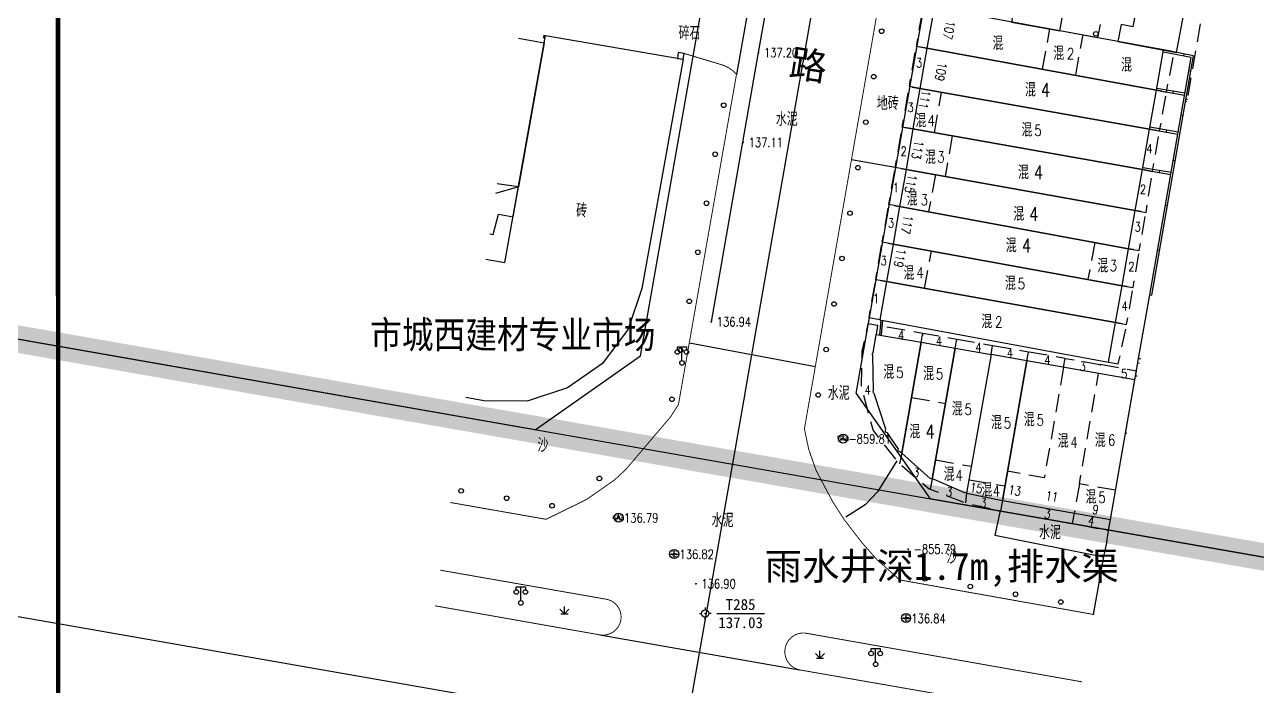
# Model space of a CAD drawing. Extents: x 529262 to 576451, y 2694391 to 2717535.
# Drawn here: x 563220.2 to 563355.5, y 2710849.6 to 2710922.2 of the extents above; entities that cross this region are included whole.
import ezdxf
from ezdxf.enums import TextEntityAlignment as Align
from ezdxf.xclip import XClip

# ---------------------------------------------------------------- set-up
doc = ezdxf.new("R2010")
doc.units = 0
doc.header["$XCLIPFRAME"] = 0
doc.linetypes.add('X5', pattern=[3, 2, -1])
for name, color, linetype in [('COMPONENT', 8, 'Continuous'), ('DLDW', 8, 'Continuous'), ('DLSS', 4, 'Continuous'), ('GCD', 8, 'Continuous'), ('GXYZ', 8, 'Continuous'), ('JMD', 8, 'Continuous'), ('KZD', 8, 'Continuous'), ('PP-COM', 7, 'Continuous'), ('RD-中线', 40, 'Continuous'), ('RD-红线', 7, 'Continuous'), ('ZBTZ', 8, 'Continuous'), ('ZJ', 7, 'Continuous'), ('污水管径标注_W10-', 202, 'Continuous')]:
    doc.layers.add(name, color=color, linetype=linetype)
doc.layers.add('现状管道深度（物探资料）', color=2, linetype='Continuous', plot=False)
doc.styles.add('HZ', font='rs.shx', dxfattribs={"width": 0.8, "bigfont": 'hztxt.shx'})
doc.styles.get("Standard").update_dxf_attribs({"font": '', "height": 2.5, "bigfont": 'smfs.shx'})
doc.styles.add('宋体', font='', dxfattribs={"width": 0.75})
doc.styles.add('等线体', font='simhei.ttf')
doc.styles.get('Standard').set_extended_font_data('FangSong_GB2312')
doc.styles.get('宋体').set_extended_font_data('SimSun')
doc.linetypes.add('1161', pattern='A,0,[149,AAA.SHX,S=0.15,R=0,X=0,Y=0],-1.6', length=1.6)

# ---------------------------------------------------------------- blocks, each defined once
blk = doc.blocks.new('A$C19FD0107')
at = {"layer": 'RD-中线', "color": 8, "linetype": 'Continuous'}
blk.add_lwpolyline([(-7960.88, 14986.93), (-7915.56, 15243.04, 0.015839), (-7911.03, 15274.38), (-7907.82, 15303, -0.015839), (-7903.29, 15334.35), (-7712.17, 16414.53, 0.000335), (-7712.11, 16414.93), (-7698.73, 16491.12, 0.000054), (-7698.72, 16491.18), (-7681.61, 16588.75)], format="xyb", dxfattribs=at)
at = {"layer": 'RD-中线', "color": 8}
blk.add_lwpolyline([(-7408.07, 16401.63), (-7423.96, 16404.55, 0.002243), (-7425.28, 16404.79), (-8443.29, 16582.93)], format="xyb", dxfattribs=at)
at = {"layer": 'RD-红线', "color": 8, "linetype": 'Continuous', "flags": 128}
for points in [[(-7710.19, 16495.25), (-7707.6, 16510.02), (-7697.75, 16566.22), (-7696.37, 16574.09)], [(-7686.55, 16491.12), (-7683.95, 16505.9), (-7674.11, 16562.05), (-7672.73, 16569.93)]]:
    blk.add_lwpolyline(points, dxfattribs=at)
at = {"layer": 'RD-红线', "color": 8}
for points in [[(-7721.76, 16487.13), (-7831.18, 16506.28)], [(-7574.13, 16461.3), (-7678.42, 16479.55)]]:
    blk.add_lwpolyline(points, dxfattribs=at)
for points in [[(-7721.76, 16487.13), (-7710.19, 16495.25, 0.414117)], [(-7686.55, 16491.12), (-7678.42, 16479.55, 0.41431)]]:
    blk.add_lwpolyline(points, format="xyb", dxfattribs=at)
blk = doc.blocks.new('GC200')
at = {"linetype": 'Continuous', "const_width": 0.2, "flags": 128}
blk.add_lwpolyline([(-0.1, 0, 1), (0.1, 0, 1)], format="xyb", close=True, dxfattribs=at)
blk = doc.blocks.new('gc124')
at = {"color": 8}
for p, q in [((-1, 1), (0, 0)), ((-0.8, 0), (0.8, 0)), ((0, 0), (0, 1.6)), ((0, 0), (1, 1))]:
    blk.add_line(p, q, dxfattribs=at)
blk = doc.blocks.new('gc170')
at = {"color": 8, "linetype": 'Continuous'}
blk.add_circle((0, 0), 0.5, dxfattribs=at)
blk = doc.blocks.new('gc097')
at = {"color": 8}
for p, q in [((-1, 2.9), (-1, 3.5)), ((-1, 3.5), (1, 3.5)), ((0, 0.5), (0, 3.5)), ((1, 3.5), (1, 2.9))]:
    blk.add_line(p, q, dxfattribs=at)
for centre in [(-1, 2.4), (1, 2.4), (0, 0)]:
    blk.add_circle(centre, 0.5, dxfattribs=at)
blk = doc.blocks.new('gc116')
at = {"color": 8}
for p, q in [((-1.3, 0), (-0.8, 0)), ((0, 1.3), (0, 0.8)), ((1.3, 0), (0.8, 0)), ((0, -1.3), (0, -0.8))]:
    blk.add_line(p, q, dxfattribs=at)
blk.add_circle((0, 0), 0.8, dxfattribs=at)
blk.add_point((0, 0), dxfattribs=at)
blk = doc.blocks.new('gcbj0102')
for p, q in [((-1, 0), (1, 0)), ((0, -1), (0, 1))]:
    blk.add_line(p, q)
blk.add_circle((0, 0), 1)
blk = doc.blocks.new('gcbj0107')
for q in [(-0.87, -0.5), (0, 1), (0.87, -0.5)]:
    blk.add_line((0, 0), q)
blk.add_circle((0, 0), 1)

msp = doc.modelspace()

# ---------------------------------------------------------------- linework, layer by layer
at = {"const_width": 0.5}
msp.add_lwpolyline([(562598.829, 2711123.986), (562446.582, 2711123.874), (562446.587, 2710552.781), (562978.372, 2710552.956), (562978.226, 2710625.113), (563223.964, 2710625.037), (563223.849, 2711063.295), (562599.05, 2711060.81), (562598.829, 2711123.986)], dxfattribs=at)
at = {"layer": 'DLSS', "linetype": 'Continuous', "const_width": 0.1, "elevation": 136.796, "flags": 128}
msp.add_lwpolyline([(563305.769, 2710877.832), (563318.811, 2710952.47), (563319.747, 2710957.312), (563322.8, 2710963.78), (563324.345, 2710965.87), (563325.744, 2710967.343), (563328.306, 2710969.222), (563330.813, 2710970.514), (563334.022, 2710971.737), (563336.491, 2710972.211), (563364.998, 2710967.232)], dxfattribs=at)
at = {"layer": 'DLSS', "linetype": 'Continuous', "const_width": 0.1, "flags": 128}
msp.add_lwpolyline([(563292.564, 2710919.04), (563296.697, 2710917.792, -0.1444259), (563298.316, 2710916.731), (563291.949, 2710880.493)], format="xyb", dxfattribs=at)
for points in [[(563266.919, 2710869.746), (563277.429, 2710867.902), (563281.885, 2710870.09), (563284.951, 2710872.231), (563286.19, 2710873.388), (563291.068, 2710879.127), (563291.949, 2710880.493)], [(563337.557, 2710857.445), (563316.226, 2710861.245), (563313.75, 2710863.45), (563312.05, 2710865.372), (563310.136, 2710867.865), (563308.847, 2710869.873), (563307.058, 2710873.252), (563306.249, 2710875.551), (563305.769, 2710877.832)]]:
    msp.add_lwpolyline(points, dxfattribs=at)
for points, elevation in [([(563265.829, 2710862.316), (563284.05, 2710859.127, -0.9900781), (563283.327, 2710855.218), (563265.256, 2710858.405)], 136.881), ([(563336.222, 2710850.062), (563305.818, 2710855.419, 0.9320045), (563305.239, 2710851.373), (563335.505, 2710846.097)], 137.525)]:
    msp.add_lwpolyline(points, format="xyb", dxfattribs=dict(at, elevation=elevation))
at = {"layer": 'JMD', "linetype": 'Continuous'}
for p, q in [((563277.181, 2710921.033), (563277.13, 2710920.737)), ((563277.297, 2710921.013), (563277.246, 2710920.717)), ((563347.402, 2710918.737), (563347.449, 2710918.983)), ((563347.936, 2710917.172), (563348.182, 2710917.129)), ((563346.229, 2710914.67), (563346.272, 2710914.916)), ((563347.078, 2710912.246), (563347.325, 2710912.203)), ((563345.483, 2710910.397, -858.413), (563345.526, 2710910.644, -858.413)), ((563346.221, 2710907.32), (563346.467, 2710907.277)), ((563344.707, 2710905.956), (563344.75, 2710906.203)), ((563274.4, 2710904.394), (563271.893, 2710903.668)), ((563345.364, 2710902.394), (563345.61, 2710902.351)), ((563344.507, 2710897.468), (563344.753, 2710897.425)), ((563343.649, 2710892.542), (563343.896, 2710892.499)), ((563314.081, 2710889.121), (563314.281, 2710889.104))]:
    msp.add_line(p, q, dxfattribs=at)
at = {"layer": 'JMD', "linetype": 'Continuous', "flags": 128}
for points, elevation in [([(563345.211, 2710946.816), (563343.127, 2710935.884), (563344.398, 2710935.644), (563341.812, 2710921.95), (563340.534, 2710922.204), (563340.163, 2710920.33), (563346.599, 2710919.149), (563351.601, 2710945.63)], -524.196), ([(563327.49, 2710869.978), (563330.185, 2710885.286), (563326.25, 2710885.979), (563323.569, 2710870.755)], 137.814), ([(563339.336, 2710867.888), (563342.028, 2710883.226), (563330.185, 2710885.286), (563327.49, 2710869.978)], 137.814)]:
    msp.add_lwpolyline(points, close=True, dxfattribs=dict(at, elevation=elevation))
for points in [[(563333.797, 2710921.499), (563334.388, 2710924.754), (563329.069, 2710925.762), (563328.473, 2710922.477)], [(563345.154, 2710919.414), (563320.012, 2710924.03), (563319.183, 2710919.605), (563344.378, 2710914.992)], [(563344.378, 2710914.992), (563319.183, 2710919.605), (563318.439, 2710915.186), (563343.628, 2710910.72)], [(563292.467, 2710918.395), (563292.564, 2710919.04), (563291.931, 2710919.126), (563291.834, 2710918.481)], [(563343.628, 2710910.72), (563318.439, 2710915.186), (563317.68, 2710910.742), (563342.849, 2710906.28)], [(563342.849, 2710906.28), (563317.68, 2710910.742), (563316.932, 2710906.308), (563342.061, 2710901.79)], [(563342.061, 2710901.79), (563316.932, 2710906.308), (563316.213, 2710902.239), (563341.326, 2710897.598)], [(563341.326, 2710897.598), (563316.213, 2710902.239), (563315.5, 2710898.097), (563340.614, 2710893.541)], [(563340.614, 2710893.541), (563315.5, 2710898.097), (563314.766, 2710893.993), (563339.904, 2710889.494)], [(563339.904, 2710889.494), (563314.766, 2710893.993), (563314.049, 2710889.806), (563339.141, 2710885.147)], [(563316.447, 2710875.162), (563318.589, 2710887.328), (563322.314, 2710886.672), (563319.782, 2710872.29), (563319.573, 2710872.373)], [(563323.569, 2710870.755), (563323.37, 2710870.793), (563320.013, 2710872.271), (563319.782, 2710872.29), (563322.314, 2710886.672), (563326.25, 2710885.979)]]:
    msp.add_lwpolyline(points, close=True, dxfattribs=at)
for points in [[(563337.924, 2710920.743), (563333.797, 2710921.5), (563334.388, 2710924.754)], [(563270.836, 2710896.46), (563272.912, 2710896.088), (563277.374, 2710921), (563292.467, 2710918.395), (563287.948, 2710893.222), (563286.436, 2710888.775), (563283.617, 2710884.995), (563279.794, 2710882.345), (563275.359, 2710880.868), (563270.597, 2710880.921), (563268.608, 2710881.264)], [(563277.13, 2710920.737), (563277.323, 2710920.704)], [(563277.181, 2710921.033), (563277.374, 2710921)], [(563343.896, 2710892.499), (563348.47, 2710918.786), (563345.155, 2710919.424)], [(563343.649, 2710892.542), (563348.182, 2710918.587), (563345.113, 2710919.182)], [(563344.421, 2710915.238), (563347.506, 2710914.701)], [(563344.378, 2710914.992), (563347.463, 2710914.455)], [(563342.849, 2710906.28), (563345.946, 2710905.741)], [(563342.892, 2710906.526), (563345.989, 2710905.987)], [(563314.138, 2710889.789), (563314, 2710888.16)], [(563314.335, 2710889.745), (563314.199, 2710888.143)], [(563342.288, 2710883.601), (563342.099, 2710883.635), (563342.435, 2710885.567), (563342.637, 2710885.531)]]:
    msp.add_lwpolyline(points, dxfattribs=at)
at = {"layer": 'JMD', "linetype": 'X5', "flags": 128}
for points in [[(563334.388, 2710924.754), (563338.524, 2710923.985), (563337.924, 2710920.743)], [(563347.859, 2710914.406), (563347.855, 2710914.407), (563349.828, 2710925.704), (563349.9, 2710925.692)], [(563319.183, 2710919.605), (563318.049, 2710919.803), (563318.825, 2710924.256), (563320.012, 2710924.03)], [(563318.439, 2710915.186), (563317.28, 2710915.388), (563318.049, 2710919.803), (563319.183, 2710919.605)], [(563348.951, 2710920.446), (563348.911, 2710920.453)], [(563317.68, 2710910.742), (563316.506, 2710910.947), (563317.28, 2710915.388), (563318.439, 2710915.186)], [(563316.932, 2710906.308), (563315.734, 2710906.517), (563316.506, 2710910.947), (563317.68, 2710910.742)], [(563316.213, 2710902.239), (563315.025, 2710902.446), (563315.734, 2710906.517), (563316.932, 2710906.308)], [(563315.5, 2710898.097), (563314.304, 2710898.305), (563315.025, 2710902.446), (563316.213, 2710902.239)], [(563314.766, 2710893.993), (563313.588, 2710894.198), (563314.304, 2710898.305), (563315.5, 2710898.097)], [(563314.049, 2710889.806), (563312.862, 2710890.032), (563313.588, 2710894.198), (563314.766, 2710893.993)], [(563313.802, 2710889.166), (563312.743, 2710889.351), (563312.085, 2710886.343), (563312.009, 2710882.35), (563313.305, 2710877.66), (563316.048, 2710874.138), (563319.451, 2710871.238), (563323.395, 2710869.732), (563327.384, 2710868.803), (563335.203, 2710867.435), (563339.143, 2710866.68), (563339.355, 2710867.866)], [(563318.589, 2710887.328), (563318.759, 2710888.297), (563313.802, 2710889.166), (563313.631, 2710888.201)], [(563322.314, 2710886.672), (563322.485, 2710887.643), (563318.759, 2710888.297), (563318.589, 2710887.328)], [(563326.25, 2710885.979), (563326.421, 2710886.953), (563322.485, 2710887.643), (563322.314, 2710886.672)], [(563342.099, 2710883.635), (563342.347, 2710885.058), (563342.545, 2710885.024)], [(563339.899, 2710871.098), (563335.936, 2710871.787), (563338.047, 2710883.919)], [(563317.524, 2710881.28), (563321.249, 2710880.624)], [(563335.936, 2710871.787), (563335.378, 2710868.581)]]:
    msp.add_lwpolyline(points, dxfattribs=at)
at = {"layer": 'JMD', "linetype": 'Continuous', "flags": 128}
for points, elevation in [([(563274.394, 2710920.723), (563277.232, 2710920.203), (563274.4, 2710904.394), (563272.047, 2710904.718)], 137.305), ([(563347.78, 2710913.967), (563347.636, 2710913.991)], 138.138), ([(563347.735, 2710913.721), (563347.593, 2710913.745)], 138.138), ([(563343.628, 2710910.72), (563346.719, 2710910.182)], -858.413), ([(563343.671, 2710910.967), (563346.762, 2710910.429)], -858.413), ([(563271.243, 2710899.238), (563271.61, 2710899.157), (563272.192, 2710901.402), (563273.812, 2710901.112), (563274.4, 2710904.394), (563272.047, 2710904.718)], -526.92), ([(563342.637, 2710885.531), (563342.435, 2710885.567), (563343.649, 2710892.542), (563343.897, 2710892.499)], 137.289), ([(563339.439, 2710867.851), (563339.355, 2710867.866), (563342.099, 2710883.635), (563342.288, 2710883.601)], 137.814)]:
    msp.add_lwpolyline(points, dxfattribs=dict(at, elevation=elevation))
at = {"layer": 'JMD', "linetype": 'X5', "flags": 128}
for points, elevation in [([(563331.896, 2710917.299), (563332.7, 2710921.729)], -523.016), ([(563335.529, 2710916.64), (563336.333, 2710921.07)], -523.016), ([(563344.378, 2710914.992), (563345.494, 2710914.796), (563346.331, 2710919.198), (563345.154, 2710919.414)], -858.413), ([(563320.03, 2710910.325), (563320.817, 2710914.764)], -844.684), ([(563343.628, 2710910.72), (563344.737, 2710910.526), (563345.494, 2710914.796), (563344.378, 2710914.992)], -858.413), ([(563321.993, 2710909.977), (563321.195, 2710905.541)], -511.852), ([(563342.849, 2710906.28), (563343.95, 2710906.087), (563344.737, 2710910.526), (563343.628, 2710910.72)], -858.413), ([(563342.061, 2710901.79), (563343.25, 2710901.581), (563343.95, 2710906.087), (563342.849, 2710906.28)], -858.413), ([(563341.326, 2710897.598), (563342.509, 2710897.39), (563343.25, 2710901.581), (563342.061, 2710901.79)], -858.413), ([(563337.615, 2710898.283), (563336.878, 2710894.218)], -848.061), ([(563318.955, 2710893.243), (563319.697, 2710897.335)], -512.47), ([(563340.614, 2710893.541), (563341.831, 2710893.327), (563342.509, 2710897.39), (563341.326, 2710897.598)], -858.413), ([(563339.904, 2710889.494), (563341.122, 2710889.28), (563341.831, 2710893.327), (563340.614, 2710893.541)], -858.413), ([(563339.141, 2710885.147), (563340.205, 2710884.95), (563341.122, 2710889.28), (563339.904, 2710889.494)], -858.413), ([(563330.185, 2710885.286), (563330.357, 2710886.263), (563326.421, 2710886.953), (563326.25, 2710885.979)], 137.814), ([(563334.209, 2710884.586), (563334.382, 2710885.567), (563330.357, 2710886.263), (563330.185, 2710885.286)], 137.814), ([(563334.209, 2710884.586), (563334.382, 2710885.567), (563338.219, 2710884.884), (563338.047, 2710883.919)], -846.904), ([(563334.209, 2710884.586), (563332.075, 2710872.467), (563328.053, 2710873.176)], -846.904), ([(563342.024, 2710883.204), (563342.193, 2710884.176), (563338.219, 2710884.884), (563338.047, 2710883.919)], 137.814), ([(563341.151, 2710877.317), (563341.004, 2710877.343)], 137.574), ([(563316.447, 2710875.162), (563316.214, 2710873.996)], -526.67), ([(563320.156, 2710874.414), (563324.091, 2710873.721)], -511.638), ([(563319.782, 2710872.29), (563319.564, 2710871.194)], -526.459), ([(563323.85, 2710872.249), (563327.768, 2710871.559)], -511.354), ([(563323.569, 2710870.755), (563323.427, 2710869.725)], -526.659), ([(563327.49, 2710869.978), (563327.287, 2710868.82)], -526.68), ([(563335.378, 2710868.581), (563335.16, 2710867.444)], -526.679)]:
    msp.add_lwpolyline(points, dxfattribs=dict(at, elevation=elevation))
at = {"layer": 'JMD', "linetype": 'X5'}
msp.add_lwpolyline([(563320.162, 2710905.737), (563319.388, 2710901.691)], dxfattribs=at)
at = {"layer": 'JMD', "linetype": 'Continuous', "flags": 128}
msp.add_lwpolyline([(563316.447, 2710875.162), (563316.238, 2710875.31, -0.5275155), (563316.08, 2710875.587), (563314.875, 2710877.381, -0.6082962), (563314.707, 2710877.794), (563313.418, 2710881.699, -0.4118676), (563313.352, 2710882.052), (563313.279, 2710885.861, -0.3579766), (563313.299, 2710886.186), (563313.631, 2710888.201), (563318.589, 2710887.328)], format="xyb", close=True, dxfattribs=at)
at = {"layer": 'JMD', "linetype": 'X5', "elevation": 137.814}
msp.add_lwpolyline([(563339.01, 2710865.479), (563338.932, 2710865.493), (563339.355, 2710867.866)], dxfattribs=at)
at = {"layer": 'KZD', "linetype": 'Continuous'}
msp.add_line((563296.146, 2710857.555, 137.028), (563301.396, 2710857.555, 137.028), dxfattribs=at)
at = {"layer": 'PP-COM'}
msp.add_line((563032.752, 2710920.339), (563537.175, 2710832.069), dxfattribs=at)
at = {"layer": 'PP-COM', "color": 8, "const_width": 3}
msp.add_lwpolyline([(563032.752, 2710920.339), (563591.044, 2710822.688), (563615.48, 2710946.262), (563044.443, 2711044.616), (563022.893, 2710922.063)], close=True, dxfattribs=at)
at = {"layer": 'ZBTZ', "linetype": '1161', "flags": 128}
for points in [[(563299.627, 2710924.159), (563298.316, 2710916.731)], [(563315.734, 2710906.517), (563310.928, 2710907.357)], [(563293.148, 2710887.258), (563306.978, 2710884.665)], [(563315.915, 2710874.308), (563313.798, 2710870.908), (563312.427, 2710869.487), (563310.321, 2710868.149)]]:
    msp.add_lwpolyline(points, dxfattribs=at)
at = {"layer": 'ZBTZ', "linetype": '1161'}
msp.add_lwpolyline([(563327.243, 2710868.836), (563326.663, 2710866.155), (563338.593, 2710863.787), (563337.435, 2710857.443)], dxfattribs=at)
at = {"layer": 'ZBTZ', "linetype": '1161', "flags": 128}
for points, elevation in [([(563338.932, 2710865.493), (563338.593, 2710863.787)], 137.814), ([(563283.327, 2710855.218), (563305.239, 2710851.373)], 137.129)]:
    msp.add_lwpolyline(points, dxfattribs=dict(at, elevation=elevation))
at = {"layer": '污水管径标注_W10-'}
msp.add_lwpolyline([(563295.565, 2710889.58), (563299.019, 2710909.28), (563300.746, 2710919.129), (563302.473, 2710928.979), (563305.927, 2710948.679), (563309.381, 2710968.378), (563311.108, 2710978.228)], dxfattribs=at)

# ---------------------------------------------------------------- block references
at = {"layer": 'COMPONENT', "linetype": 'Continuous', "xscale": 0.5, "yscale": 0.5}
for name, p in [('gcbj0107', (563310.015, 2710876.762)), ('gcbj0107', (563285.377, 2710868.072)), ('gcbj0102', (563291.477, 2710864.09)), ('gcbj0102', (563316.917, 2710857.06))]:
    msp.add_blockref(name, p, dxfattribs=at)
at = {"layer": 'DLDW', "color": 252, "linetype": 'Continuous', "xscale": 0.5, "yscale": 0.5, "zscale": 0.5}
for p in [(563292.336, 2710885.066), (563274.658, 2710858.725), (563313.582, 2710851.977)]:
    msp.add_blockref('gc097', p, dxfattribs=at)
at = {"layer": 'GCD', "linetype": 'Continuous'}
ref = msp.add_blockref('GC200', (563300.727, 2710919.125, 137.2), dxfattribs=dict(at, xscale=0.5, yscale=0.5, zscale=0.5))
ref.add_attrib('height', '137.20', dxfattribs={"linetype": 'Continuous', "height": 1, "style": 'HZ', "width": 0.8}).set_placement((563301.327, 2710919.125, 137.2), align=Align.MIDDLE_LEFT)
ref = msp.add_blockref('GC200', (563299.051, 2710909.265, 137.11), dxfattribs=dict(at, xscale=0.5, yscale=0.5, zscale=0.5))
ref.add_attrib('height', '137.11', dxfattribs={"linetype": 'Continuous', "height": 1, "style": 'HZ', "width": 0.8}).set_placement((563299.651, 2710909.265, 137.11), align=Align.MIDDLE_LEFT)
ref = msp.add_blockref('GC200', (563295.555, 2710889.577, 136.94), dxfattribs=dict(at, xscale=0.5, yscale=0.5, zscale=0.5))
ref.add_attrib('height', '136.94', dxfattribs={"linetype": 'Continuous', "height": 1, "style": 'HZ', "width": 0.8}).set_placement((563296.155, 2710889.577, 136.94), align=Align.MIDDLE_LEFT)
ref = msp.add_blockref('GC200', (563310.007, 2710876.719, -859.811), dxfattribs=dict(at, xscale=0.5, yscale=0.5, zscale=0.5))
ref.add_attrib('height', '-859.81', dxfattribs={"linetype": 'Continuous', "height": 1, "style": 'HZ', "width": 0.8}).set_placement((563310.607, 2710876.719, -859.811), align=Align.MIDDLE_LEFT)
ref = msp.add_blockref('GC200', (563285.375, 2710868.054, 136.794), dxfattribs=dict(at, xscale=0.5, yscale=0.5, zscale=0.5))
ref.add_attrib('height', '136.79', dxfattribs={"linetype": 'Continuous', "height": 1, "style": 'HZ', "width": 0.8}).set_placement((563285.975, 2710868.054, 136.794), align=Align.MIDDLE_LEFT)
ref = msp.add_blockref('GC200', (563291.469, 2710864.067, 136.816), dxfattribs=dict(at, xscale=0.5, yscale=0.5, zscale=0.5))
ref.add_attrib('height', '136.82', dxfattribs={"linetype": 'Continuous', "height": 1, "style": 'HZ', "width": 0.8}).set_placement((563292.069, 2710864.067, 136.816), align=Align.MIDDLE_LEFT)
ref = msp.add_blockref('GC200', (563317.161, 2710864.627, -855.793), dxfattribs=dict(at, xscale=0.5, yscale=0.5, zscale=0.5))
ref.add_attrib('height', '-855.79', dxfattribs={"linetype": 'Continuous', "height": 1, "style": 'HZ', "width": 0.8}).set_placement((563317.761, 2710864.627, -855.793), align=Align.MIDDLE_LEFT)
ref = msp.add_blockref('GC200', (563293.872, 2710860.823, 136.896), dxfattribs=dict(at, xscale=0.5, yscale=0.5, zscale=0.5))
ref.add_attrib('height', '136.90', dxfattribs={"linetype": 'Continuous', "height": 1, "style": 'HZ', "width": 0.8}).set_placement((563294.472, 2710860.823, 136.896), align=Align.MIDDLE_LEFT)
ref = msp.add_blockref('GC200', (563316.897, 2710857.015, 136.844), dxfattribs=dict(at, xscale=0.5, yscale=0.5, zscale=0.5))
ref.add_attrib('height', '136.84', dxfattribs={"linetype": 'Continuous', "height": 1, "style": 'HZ', "width": 0.8}).set_placement((563317.497, 2710857.015, 136.844), align=Align.MIDDLE_LEFT)
at = {"layer": 'JMD', "linetype": 'Continuous', "xscale": 0.5, "yscale": 0.5, "zscale": 0.5}
msp.add_blockref('gc170', (563337.737, 2710921.192, 138.018), dxfattribs=at)
at = {"layer": 'KZD', "linetype": 'Continuous', "xscale": 0.5, "yscale": 0.5, "zscale": 0.5}
msp.add_blockref('gc116', (563294.896, 2710857.555, 137.028), dxfattribs=at)
at = {"layer": 'PP-COM'}
ref = msp.add_blockref('A$C19FD0107', (570997.993, 2694390.603), dxfattribs=at)
XClip(ref).set_block_clipping_path([(-9366.4383134884, 14428.6043910822), (-3328.4480743363, 17452.7484863754)])
at = {"layer": 'ZBTZ', "linetype": 'Continuous'}
for p, xscale, yscale, zscale, rotation in [((563314.247, 2710921.47), 0.5000000002257419, 0.5000000002257419, 0.5000000002257419, 260.1068654114011), ((563313.377, 2710916.48), 0.5000000002257419, 0.5000000002257419, 0.5000000002257419, 260.1068654114011), ((563296.92, 2710913.348), 0.5000000000774044, 0.5000000000774044, 0.5000000000774044, 80.02617249117961), ((563312.506, 2710911.49), 0.5000000002257419, 0.5000000002257419, 0.5000000002257419, 260.1068654114011), ((563295.974, 2710907.969), 0.5000000000774044, 0.5000000000774044, 0.5000000000774044, 80.02617249117961), ((563311.636, 2710906.5), 0.5000000002257419, 0.5000000002257419, 0.5000000002257419, 260.1068654114011), ((563295.028, 2710902.59), 0.5000000000774044, 0.5000000000774044, 0.5000000000774044, 80.02617249117961), ((563310.766, 2710901.51), 0.5000000002257419, 0.5000000002257419, 0.5000000002257419, 260.1068654114011), ((563294.082, 2710897.211), 0.5000000000774044, 0.5000000000774044, 0.5000000000774044, 80.02617249117961), ((563309.895, 2710896.52), 0.5000000002257419, 0.5000000002257419, 0.5000000002257419, 260.1068654114011), ((563293.136, 2710891.832), 0.5000000000774044, 0.5000000000774044, 0.5000000000774044, 80.02617249117961), ((563309.025, 2710891.53), 0.5000000002257419, 0.5000000002257419, 0.5000000002257419, 260.1068654114011), ((563308.155, 2710886.54), 0.5000000002257419, 0.5000000002257419, 0.5000000002257419, 260.1068654114011), ((563292.19, 2710886.453), 0.5000000000774044, 0.5000000000774044, 0.5000000000774044, 80.02617249117961), ((563307.285, 2710881.55), 0.5000000002257419, 0.5000000002257419, 0.5000000002257419, 260.1068654114011), ((563291.244, 2710881.074), 0.5000000000774044, 0.5000000000774044, 0.5000000000774044, 80.02617249117961), ((563283.28, 2710872.39), 0.5000000001245719, 0.5000000001245719, 0.5000000001245719, 42.06189409708013), ((563268.111, 2710871.032), 0.5000000000392638, 0.5000000000392638, 0.5000000000392638, 350.6627335876562), ((563273.099, 2710870.212), 0.5000000000392638, 0.5000000000392638, 0.5000000000392638, 350.6627335876562), ((563278.086, 2710869.392), 0.500000000135282, 0.500000000135282, 0.500000000135282, 29.99134082187079), ((563319.004, 2710861.376), 0.5000000000503824, 0.5000000000503824, 0.5000000000503824, 350.2661003627533), ((563323.967, 2710860.525), 0.5000000000503824, 0.5000000000503824, 0.5000000000503824, 350.2661003627533), ((563328.93, 2710859.673), 0.5000000000503824, 0.5000000000503824, 0.5000000000503824, 350.2661003627533), ((563333.893, 2710858.822), 0.5000000000503824, 0.5000000000503824, 0.5000000000503824, 350.2661003627533)]:
    msp.add_blockref('gc170', p, dxfattribs=dict(at, xscale=xscale, yscale=yscale, zscale=zscale, rotation=rotation))
at = {"layer": 'ZBTZ', "linetype": 'Continuous', "xscale": 0.5, "yscale": 0.5}
for p in [(563279.433, 2710857.533), (563307.478, 2710852.666)]:
    msp.add_blockref('gc124', p, dxfattribs=at)

# ---------------------------------------------------------------- texts
at = {"layer": 'GXYZ', "linetype": 'Continuous', "style": '宋体'}
for s, p in [('铁通', (563309.999, 2710876.782)), ('电信', (563285.362, 2710868.093)), ('污', (563291.477, 2710864.084)), ('污', (563316.917, 2710857.054))]:
    msp.add_text(s, height=0.5, dxfattribs=at).set_placement(p, align=Align.MIDDLE)
at = {"layer": 'JMD', "linetype": 'Continuous', "style": 'HZ', "width": 0.8}
for s, height, p in [('混', 1.5, (563327.602, 2710920.157)), ('混', 1.5, (563334.267, 2710919.055)), ('2', 1.2, (563335.38, 2710919.002)), ('混', 1.5, (563341.709, 2710917.778)), ('混', 1.5, (563331.167, 2710915.052)), ('4', 1.5, (563332.736, 2710915.033)), ('混', 1.5, (563319.15, 2710911.679)), ('4', 1.2, (563320.098, 2710911.66)), ('混', 1.5, (563330.783, 2710910.643)), ('混', 1.5, (563320.192, 2710907.655)), ('3', 1.2, (563321.158, 2710907.659)), ('混', 1.5, (563330.396, 2710905.989)), ('4', 1.5, (563331.965, 2710905.97)), ('混', 1.5, (563318.187, 2710903.068)), ('3', 1.2, (563319.34, 2710902.97)), ('砖', 1.5, (563281.937, 2710901.788)), ('混', 1.5, (563329.888, 2710901.421)), ('4', 1.5, (563331.457, 2710901.402)), ('混', 1.5, (563329.058, 2710897.968)), ('4', 1.5, (563330.626, 2710897.949)), ('混', 1.5, (563339.114, 2710895.74)), ('3', 1.2, (563340.08, 2710895.744)), ('混', 1.5, (563317.842, 2710894.935)), ('4', 1.2, (563318.882, 2710894.981)), ('混', 1.5, (563328.97, 2710893.822)), ('混', 1.5, (563326.384, 2710889.622)), ('2', 1.2, (563327.497, 2710889.569)), ('混', 1.5, (563315.634, 2710884.074)), ('混', 1.5, (563319.989, 2710883.912)), ('混', 1.5, (563323.134, 2710880.035)), ('混', 1.5, (563327.435, 2710878.53)), ('混', 1.5, (563331.037, 2710878.852)), ('混', 1.5, (563318.49, 2710877.534)), ('4', 1.5, (563320.059, 2710877.515)), ('混', 1.5, (563334.752, 2710876.506)), ('混', 1.5, (563338.822, 2710876.593)), ('4', 1.2, (563335.756, 2710876.359)), ('混', 1.5, (563322.248, 2710872.853)), ('4', 1.2, (563323.141, 2710872.731)), ('混', 1.5, (563326.392, 2710871.127)), ('4', 1.2, (563327.242, 2710870.993)), ('混', 1.5, (563337.811, 2710870.361))]:
    msp.add_text(s, height=height, dxfattribs=at).set_placement(p, align=Align.MIDDLE_RIGHT)
for s, p in [('5', (563330.977, 2710910.582)), ('5', (563329.165, 2710893.761)), ('5', (563315.829, 2710884.013)), ('5', (563320.184, 2710883.852)), ('5', (563323.328, 2710879.974)), ('5', (563327.629, 2710878.469)), ('5', (563331.232, 2710878.792)), ('6', (563339.068, 2710876.592)), ('5', (563338.006, 2710870.3))]:
    msp.add_text(s, height=1.2, dxfattribs=at).set_placement(p, align=Align.MIDDLE_LEFT)
at = {"layer": 'KZD', "linetype": 'Continuous', "style": '等线体'}
for s, p in [('T285', (563298.771, 2710858.555, 137.028)), ('137.03', (563298.771, 2710856.555, 137.028))]:
    msp.add_text(s, height=1.2, dxfattribs=at).set_placement(p, align=Align.MIDDLE_CENTER)
at = {"layer": 'ZJ', "color": 8, "linetype": 'Continuous'}
for s, height, style, width, p in [('碎石', 1.5, 'HZ', 0.8, (563293.169, 2710921.358)), ('3', 1, 'HZ', 0.8, (563318.344, 2710918.002)), ('地砖', 1.5, 'HZ', 0.8, (563314.917, 2710913.64)), ('水泥', 1.5, 'HZ', 0.8, (563303.834, 2710911.908)), ('3', 1, 'HZ', 0.8, (563317.406, 2710913.123)), ('2', 1, 'HZ', 0.8, (563316.661, 2710908.307)), ('4', 1, 'HZ', 0.8, (563343.618, 2710908.594)), ('1', 1, 'HZ', 0.8, (563315.815, 2710904.315)), ('2', 1, 'HZ', 0.8, (563342.919, 2710904.128)), ('3', 1, 'HZ', 0.8, (563315.278, 2710900.422)), ('3', 1, 'HZ', 0.8, (563342.342, 2710899.999)), ('3', 1, 'HZ', 0.8, (563314.477, 2710896.29)), ('2', 1, 'HZ', 0.8, (563341.646, 2710895.63)), ('1', 1, 'HZ', 0.8, (563313.637, 2710892.134)), ('4', 1, 'HZ', 0.8, (563340.897, 2710891.322)), ('市城西建材专业市场', 3, '等线体', 0.85, (563273.777, 2710888.228, 138.285)), ('4', 1, 'HZ', 0.8, (563316.379, 2710888.107)), ('4', 1, 'HZ', 0.8, (563320.523, 2710887.471)), ('4', 1, 'HZ', 0.8, (563324.863, 2710886.786)), ('4', 1, 'HZ', 0.8, (563328.314, 2710886.156)), ('4', 1, 'HZ', 0.8, (563332.43, 2710885.388)), ('3', 1, 'HZ', 0.8, (563336.304, 2710884.703)), ('5', 1, 'HZ', 0.8, (563340.85, 2710883.892)), ('水泥', 1.5, 'HZ', 0.8, (563309.529, 2710881.83)), ('4', 1, 'HZ', 0.8, (563312.709, 2710882.104)), ('沙', 1.5, 'HZ', 0.8, (563277.09, 2710876.104)), ('水泥', 1.5, 'HZ', 0.8, (563296.796, 2710867.874)), ('水泥', 1.5, 'HZ', 0.8, (563332.711, 2710866.542)), ('沙', 1.5, 'HZ', 0.8, (563321.956, 2710863.862))]:
    msp.add_text(s, height=height, dxfattribs=dict(at, style=style, width=width)).set_placement(p, align=Align.MIDDLE)
at = {"layer": 'ZJ', "color": 8, "linetype": 'Continuous', "style": 'HZ', "width": 0.8}
for s, rotation, p in [('107', 258.89051, (563321.635, 2710921.589)), ('109', 258.89051, (563320.75, 2710917.024)), ('111', 258.89051, (563318.956, 2710913.976)), ('113', 258.89051, (563318.188, 2710908.455)), ('115', 258.89051, (563317.434, 2710904.735)), ('117', 258.89051, (563317.019, 2710900.257)), ('119', 258.89051, (563316.245, 2710896.572)), ('3', 351.15567, (563318.029, 2710873.029)), ('3', 351.15567, (563321.648, 2710870.886)), ('15', 351.15567, (563324.627, 2710871.336)), ('13', 351.15567, (563328.847, 2710871.059)), ('11', 351.15567, (563332.924, 2710870.423)), ('3', 351.15567, (563325.404, 2710869.688)), ('9', 351.15567, (563337.707, 2710868.958)), ('3', 351.15567, (563332.445, 2710868.485)), ('4', 351.15567, (563337.242, 2710867.712))]:
    msp.add_text(s, height=1, rotation=rotation, dxfattribs=at).set_placement(p, align=Align.MIDDLE)
at = {"layer": 'ZJ', "color": 8, "linetype": 'Continuous', "style": '等线体'}
msp.add_text('路', height=3, rotation=350.9163, dxfattribs=at).set_placement((563306.226, 2710917.822), align=Align.MIDDLE)
at = {"layer": '现状管道深度（物探资料）', "color": 3}
msp.add_text('雨水井深1.7m,排水渠', height=3, dxfattribs=at).set_placement((563320.84, 2710862.755), align=Align.MIDDLE_CENTER)

doc.saveas('drawing.dxf')
